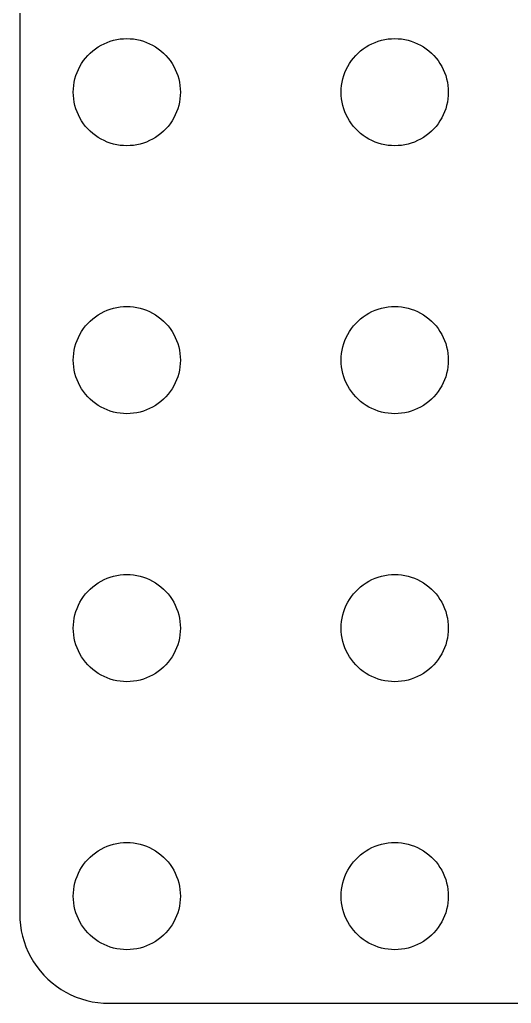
# Model space of a CAD drawing. Header units: metres. Extents: x -111 to 111, y -111 to 111.
# Drawn here: x -111 to -83.5, y -111 to -55.9 of the extents above; entities that cross this region are included whole.
import ezdxf

# ---------------------------------------------------------------- set-up
doc = ezdxf.new("R2010")
doc.units = ezdxf.units.M

msp = doc.modelspace()

# ---------------------------------------------------------------- linework, layer by layer
for p, q in [((-111, 106), (-111, -106)), ((-106.277, -57.2855), (-106.104, -57.2107)), ((-106.104, -57.2107), (-105.927, -57.1468)), ((-105.927, -57.1468), (-105.746, -57.0942)), ((-105.746, -57.0942), (-105.562, -57.0531)), ((-105.562, -57.0531), (-105.376, -57.0237)), ((-105.376, -57.0237), (-105.188, -57.0059)), ((-105.188, -57.0059), (-105, -57)), ((-105, -57), (-104.812, -57.0059)), ((-104.812, -57.0059), (-104.624, -57.0237)), ((-104.624, -57.0237), (-104.438, -57.0531)), ((-104.438, -57.0531), (-104.254, -57.0942)), ((-104.254, -57.0942), (-104.073, -57.1468)), ((-104.073, -57.1468), (-103.896, -57.2107)), ((-103.896, -57.2107), (-103.723, -57.2855)), ((-91.2773, -57.2855), (-91.1044, -57.2107)), ((-91.1044, -57.2107), (-90.927, -57.1468)), ((-90.927, -57.1468), (-90.7461, -57.0942)), ((-90.7461, -57.0942), (-90.5621, -57.0531)), ((-90.5621, -57.0531), (-90.376, -57.0237)), ((-90.376, -57.0237), (-90.1884, -57.0059)), ((-90.1884, -57.0059), (-90, -57)), ((-90, -57), (-89.8116, -57.0059)), ((-89.8116, -57.0059), (-89.624, -57.0237)), ((-89.624, -57.0237), (-89.4379, -57.0531)), ((-89.4379, -57.0531), (-89.2539, -57.0942)), ((-89.2539, -57.0942), (-89.073, -57.1468)), ((-89.073, -57.1468), (-88.8956, -57.2107)), ((-88.8956, -57.2107), (-88.7227, -57.2855)), ((-107.054, -57.8131), (-106.912, -57.6885)), ((-106.912, -57.6885), (-106.763, -57.5729)), ((-106.763, -57.5729), (-106.607, -57.467)), ((-106.607, -57.467), (-106.445, -57.3711)), ((-106.445, -57.3711), (-106.277, -57.2855)), ((-103.723, -57.2855), (-103.555, -57.3711)), ((-103.555, -57.3711), (-103.393, -57.467)), ((-103.393, -57.467), (-103.237, -57.5729)), ((-103.237, -57.5729), (-103.088, -57.6885)), ((-103.088, -57.6885), (-102.946, -57.8131)), ((-92.0536, -57.8131), (-91.9123, -57.6885)), ((-91.9123, -57.6885), (-91.7634, -57.5729)), ((-91.7634, -57.5729), (-91.6075, -57.467)), ((-91.6075, -57.467), (-91.4453, -57.3711)), ((-91.4453, -57.3711), (-91.2773, -57.2855)), ((-88.7227, -57.2855), (-88.5547, -57.3711)), ((-88.5547, -57.3711), (-88.3925, -57.467)), ((-88.3925, -57.467), (-88.2366, -57.5729)), ((-88.2366, -57.5729), (-88.0877, -57.6885)), ((-88.0877, -57.6885), (-87.9464, -57.8131)), ((-107.533, -58.3925), (-107.427, -58.2366)), ((-107.427, -58.2366), (-107.312, -58.0877)), ((-107.312, -58.0877), (-107.187, -57.9464)), ((-107.187, -57.9464), (-107.054, -57.8131)), ((-102.946, -57.8131), (-102.813, -57.9464)), ((-102.813, -57.9464), (-102.688, -58.0877)), ((-102.688, -58.0877), (-102.573, -58.2366)), ((-102.573, -58.2366), (-102.467, -58.3925)), ((-92.533, -58.3925), (-92.427, -58.2366)), ((-92.427, -58.2366), (-92.3115, -58.0877)), ((-92.3115, -58.0877), (-92.1869, -57.9464)), ((-92.1869, -57.9464), (-92.0536, -57.8131)), ((-87.9464, -57.8131), (-87.8131, -57.9464)), ((-87.8131, -57.9464), (-87.6885, -58.0877)), ((-87.6885, -58.0877), (-87.573, -58.2366)), ((-87.573, -58.2366), (-87.467, -58.3925)), ((-107.853, -59.0729), (-107.789, -58.8956)), ((-107.789, -58.8956), (-107.714, -58.7227)), ((-107.714, -58.7227), (-107.629, -58.5547)), ((-107.629, -58.5547), (-107.533, -58.3925)), ((-102.467, -58.3925), (-102.371, -58.5547)), ((-102.371, -58.5547), (-102.286, -58.7227)), ((-102.286, -58.7227), (-102.211, -58.8956)), ((-102.211, -58.8956), (-102.147, -59.0729)), ((-92.8532, -59.0729), (-92.7893, -58.8956)), ((-92.7893, -58.8956), (-92.7145, -58.7227)), ((-92.7145, -58.7227), (-92.6289, -58.5547)), ((-92.6289, -58.5547), (-92.533, -58.3925)), ((-87.467, -58.3925), (-87.3711, -58.5547)), ((-87.3711, -58.5547), (-87.2855, -58.7227)), ((-87.2855, -58.7227), (-87.2107, -58.8956)), ((-87.2107, -58.8956), (-87.1468, -59.0729)), ((-107.976, -59.624), (-107.947, -59.4379)), ((-107.947, -59.4379), (-107.906, -59.2539)), ((-107.906, -59.2539), (-107.853, -59.0729)), ((-102.147, -59.0729), (-102.094, -59.2539)), ((-102.094, -59.2539), (-102.053, -59.4379)), ((-102.053, -59.4379), (-102.024, -59.624)), ((-92.9763, -59.624), (-92.9469, -59.4379)), ((-92.9469, -59.4379), (-92.9057, -59.2539)), ((-92.9057, -59.2539), (-92.8532, -59.0729)), ((-87.1468, -59.0729), (-87.0943, -59.2539)), ((-87.0943, -59.2539), (-87.0531, -59.4379)), ((-87.0531, -59.4379), (-87.0237, -59.624)), ((-108, -60), (-107.994, -59.8116)), ((-107.994, -60.1884), (-108, -60)), ((-107.994, -59.8116), (-107.976, -59.624)), ((-102.024, -59.624), (-102.006, -59.8116)), ((-102.006, -59.8116), (-102, -60)), ((-102, -60), (-102.006, -60.1884)), ((-93, -60), (-92.9941, -59.8116)), ((-92.9941, -60.1884), (-93, -60)), ((-92.9941, -59.8116), (-92.9763, -59.624)), ((-87.0237, -59.624), (-87.0059, -59.8116)), ((-87.0059, -59.8116), (-87, -60)), ((-87, -60), (-87.0059, -60.1884)), ((-107.976, -60.376), (-107.994, -60.1884)), ((-107.947, -60.5621), (-107.976, -60.376)), ((-107.906, -60.7461), (-107.947, -60.5621)), ((-102.053, -60.5621), (-102.094, -60.7461)), ((-102.024, -60.376), (-102.053, -60.5621)), ((-102.006, -60.1884), (-102.024, -60.376)), ((-92.9763, -60.376), (-92.9941, -60.1884)), ((-92.9469, -60.5621), (-92.9763, -60.376)), ((-92.9057, -60.7461), (-92.9469, -60.5621)), ((-87.0531, -60.5621), (-87.0943, -60.7461)), ((-87.0237, -60.376), (-87.0531, -60.5621)), ((-87.0059, -60.1884), (-87.0237, -60.376)), ((-107.853, -60.927), (-107.906, -60.7461)), ((-107.789, -61.1044), (-107.853, -60.927)), ((-107.714, -61.2773), (-107.789, -61.1044)), ((-102.211, -61.1044), (-102.286, -61.2773)), ((-102.147, -60.927), (-102.211, -61.1044)), ((-102.094, -60.7461), (-102.147, -60.927)), ((-92.8532, -60.927), (-92.9057, -60.7461)), ((-92.7893, -61.1044), (-92.8532, -60.927)), ((-92.7145, -61.2773), (-92.7893, -61.1044)), ((-87.2107, -61.1044), (-87.2855, -61.2773)), ((-87.1468, -60.927), (-87.2107, -61.1044)), ((-87.0943, -60.7461), (-87.1468, -60.927)), ((-107.629, -61.4453), (-107.714, -61.2773)), ((-107.533, -61.6075), (-107.629, -61.4453)), ((-107.427, -61.7634), (-107.533, -61.6075)), ((-102.467, -61.6075), (-102.573, -61.7634)), ((-102.371, -61.4453), (-102.467, -61.6075)), ((-102.286, -61.2773), (-102.371, -61.4453)), ((-92.6289, -61.4453), (-92.7145, -61.2773)), ((-92.533, -61.6075), (-92.6289, -61.4453)), ((-92.427, -61.7634), (-92.533, -61.6075)), ((-87.467, -61.6075), (-87.573, -61.7634)), ((-87.3711, -61.4453), (-87.467, -61.6075)), ((-87.2855, -61.2773), (-87.3711, -61.4453)), ((-107.312, -61.9123), (-107.427, -61.7634)), ((-107.187, -62.0536), (-107.312, -61.9123)), ((-107.054, -62.1869), (-107.187, -62.0536)), ((-106.912, -62.3115), (-107.054, -62.1869)), ((-102.946, -62.1869), (-103.088, -62.3115)), ((-102.813, -62.0536), (-102.946, -62.1869)), ((-102.688, -61.9123), (-102.813, -62.0536)), ((-102.573, -61.7634), (-102.688, -61.9123)), ((-92.3115, -61.9123), (-92.427, -61.7634)), ((-92.1869, -62.0536), (-92.3115, -61.9123)), ((-92.0536, -62.1869), (-92.1869, -62.0536)), ((-91.9123, -62.3115), (-92.0536, -62.1869)), ((-87.9464, -62.1869), (-88.0877, -62.3115)), ((-87.8131, -62.0536), (-87.9464, -62.1869)), ((-87.6885, -61.9123), (-87.8131, -62.0536)), ((-87.573, -61.7634), (-87.6885, -61.9123)), ((-106.763, -62.427), (-106.912, -62.3115)), ((-106.607, -62.533), (-106.763, -62.427)), ((-106.445, -62.6289), (-106.607, -62.533)), ((-106.277, -62.7145), (-106.445, -62.6289)), ((-106.104, -62.7893), (-106.277, -62.7145)), ((-103.723, -62.7145), (-103.896, -62.7893)), ((-103.555, -62.6289), (-103.723, -62.7145)), ((-103.393, -62.533), (-103.555, -62.6289)), ((-103.237, -62.427), (-103.393, -62.533)), ((-103.088, -62.3115), (-103.237, -62.427)), ((-91.7634, -62.427), (-91.9123, -62.3115)), ((-91.6075, -62.533), (-91.7634, -62.427)), ((-91.4453, -62.6289), (-91.6075, -62.533)), ((-91.2773, -62.7145), (-91.4453, -62.6289)), ((-91.1044, -62.7893), (-91.2773, -62.7145)), ((-88.7227, -62.7145), (-88.8956, -62.7893)), ((-88.5547, -62.6289), (-88.7227, -62.7145)), ((-88.3925, -62.533), (-88.5547, -62.6289)), ((-88.2366, -62.427), (-88.3925, -62.533)), ((-88.0877, -62.3115), (-88.2366, -62.427)), ((-105.927, -62.8532), (-106.104, -62.7893)), ((-105.746, -62.9057), (-105.927, -62.8532)), ((-105.562, -62.9469), (-105.746, -62.9057)), ((-105.376, -62.9763), (-105.562, -62.9469)), ((-105.188, -62.9941), (-105.376, -62.9763)), ((-105, -63), (-105.188, -62.9941)), ((-104.812, -62.9941), (-105, -63)), ((-104.624, -62.9763), (-104.812, -62.9941)), ((-104.438, -62.9469), (-104.624, -62.9763)), ((-104.254, -62.9057), (-104.438, -62.9469)), ((-104.073, -62.8532), (-104.254, -62.9057)), ((-103.896, -62.7893), (-104.073, -62.8532)), ((-90.927, -62.8532), (-91.1044, -62.7893)), ((-90.7461, -62.9057), (-90.927, -62.8532)), ((-90.5621, -62.9469), (-90.7461, -62.9057)), ((-90.376, -62.9763), (-90.5621, -62.9469)), ((-90.1884, -62.9941), (-90.376, -62.9763)), ((-90, -63), (-90.1884, -62.9941)), ((-89.8116, -62.9941), (-90, -63)), ((-89.624, -62.9763), (-89.8116, -62.9941)), ((-89.4379, -62.9469), (-89.624, -62.9763)), ((-89.2539, -62.9057), (-89.4379, -62.9469)), ((-89.073, -62.8532), (-89.2539, -62.9057)), ((-88.8956, -62.7893), (-89.073, -62.8532)), ((-105.927, -72.1468), (-105.746, -72.0943)), ((-105.746, -72.0943), (-105.562, -72.0531)), ((-105.562, -72.0531), (-105.376, -72.0237)), ((-105.376, -72.0237), (-105.188, -72.0059)), ((-105.188, -72.0059), (-105, -72)), ((-105, -72), (-104.812, -72.0059)), ((-104.812, -72.0059), (-104.624, -72.0237)), ((-104.624, -72.0237), (-104.438, -72.0531)), ((-104.438, -72.0531), (-104.254, -72.0943)), ((-104.254, -72.0943), (-104.073, -72.1468)), ((-90.927, -72.1468), (-90.7461, -72.0943)), ((-90.7461, -72.0943), (-90.5621, -72.0531)), ((-90.5621, -72.0531), (-90.376, -72.0237)), ((-90.376, -72.0237), (-90.1884, -72.0059)), ((-90.1884, -72.0059), (-90, -72)), ((-90, -72), (-89.8116, -72.0059)), ((-89.8116, -72.0059), (-89.624, -72.0237)), ((-89.624, -72.0237), (-89.4379, -72.0531)), ((-89.4379, -72.0531), (-89.2539, -72.0943)), ((-89.2539, -72.0943), (-89.073, -72.1468)), ((-106.912, -72.6885), (-106.763, -72.573)), ((-106.763, -72.573), (-106.607, -72.467)), ((-106.607, -72.467), (-106.445, -72.3711)), ((-106.445, -72.3711), (-106.277, -72.2855)), ((-106.277, -72.2855), (-106.104, -72.2107)), ((-106.104, -72.2107), (-105.927, -72.1468)), ((-104.073, -72.1468), (-103.896, -72.2107)), ((-103.896, -72.2107), (-103.723, -72.2855)), ((-103.723, -72.2855), (-103.555, -72.3711)), ((-103.555, -72.3711), (-103.393, -72.467)), ((-103.393, -72.467), (-103.237, -72.573)), ((-103.237, -72.573), (-103.088, -72.6885)), ((-91.9123, -72.6885), (-91.7634, -72.573)), ((-91.7634, -72.573), (-91.6075, -72.467)), ((-91.6075, -72.467), (-91.4453, -72.3711)), ((-91.4453, -72.3711), (-91.2773, -72.2855)), ((-91.2773, -72.2855), (-91.1044, -72.2107)), ((-91.1044, -72.2107), (-90.927, -72.1468)), ((-89.073, -72.1468), (-88.8956, -72.2107)), ((-88.8956, -72.2107), (-88.7227, -72.2855)), ((-88.7227, -72.2855), (-88.5547, -72.3711)), ((-88.5547, -72.3711), (-88.3925, -72.467)), ((-88.3925, -72.467), (-88.2366, -72.573)), ((-88.2366, -72.573), (-88.0877, -72.6885)), ((-107.427, -73.2366), (-107.312, -73.0877)), ((-107.312, -73.0877), (-107.187, -72.9464)), ((-107.187, -72.9464), (-107.054, -72.8131)), ((-107.054, -72.8131), (-106.912, -72.6885)), ((-103.088, -72.6885), (-102.946, -72.8131)), ((-102.946, -72.8131), (-102.813, -72.9464)), ((-102.813, -72.9464), (-102.688, -73.0877)), ((-102.688, -73.0877), (-102.573, -73.2366)), ((-92.427, -73.2366), (-92.3115, -73.0877)), ((-92.3115, -73.0877), (-92.1869, -72.9464)), ((-92.1869, -72.9464), (-92.0536, -72.8131)), ((-92.0536, -72.8131), (-91.9123, -72.6885)), ((-88.0877, -72.6885), (-87.9464, -72.8131)), ((-87.9464, -72.8131), (-87.8131, -72.9464)), ((-87.8131, -72.9464), (-87.6885, -73.0877)), ((-87.6885, -73.0877), (-87.573, -73.2366)), ((-107.789, -73.8956), (-107.714, -73.7227)), ((-107.714, -73.7227), (-107.629, -73.5547)), ((-107.629, -73.5547), (-107.533, -73.3925)), ((-107.533, -73.3925), (-107.427, -73.2366)), ((-102.573, -73.2366), (-102.467, -73.3925)), ((-102.467, -73.3925), (-102.371, -73.5547)), ((-102.371, -73.5547), (-102.286, -73.7227)), ((-102.286, -73.7227), (-102.211, -73.8956)), ((-92.7893, -73.8956), (-92.7145, -73.7227)), ((-92.7145, -73.7227), (-92.6289, -73.5547)), ((-92.6289, -73.5547), (-92.533, -73.3925)), ((-92.533, -73.3925), (-92.427, -73.2366)), ((-87.573, -73.2366), (-87.467, -73.3925)), ((-87.467, -73.3925), (-87.3711, -73.5547)), ((-87.3711, -73.5547), (-87.2855, -73.7227)), ((-87.2855, -73.7227), (-87.2107, -73.8956)), ((-107.947, -74.4379), (-107.906, -74.2539)), ((-107.906, -74.2539), (-107.853, -74.073)), ((-107.853, -74.073), (-107.789, -73.8956)), ((-102.211, -73.8956), (-102.147, -74.073)), ((-102.147, -74.073), (-102.094, -74.2539)), ((-102.094, -74.2539), (-102.053, -74.4379)), ((-92.9469, -74.4379), (-92.9057, -74.2539)), ((-92.9057, -74.2539), (-92.8532, -74.073)), ((-92.8532, -74.073), (-92.7893, -73.8956)), ((-87.2107, -73.8956), (-87.1468, -74.073)), ((-87.1468, -74.073), (-87.0943, -74.2539)), ((-87.0943, -74.2539), (-87.0531, -74.4379)), ((-108, -75), (-107.994, -74.8116)), ((-107.994, -74.8116), (-107.976, -74.624)), ((-107.976, -74.624), (-107.947, -74.4379)), ((-102.053, -74.4379), (-102.024, -74.624)), ((-102.024, -74.624), (-102.006, -74.8116)), ((-102.006, -74.8116), (-102, -75)), ((-93, -75), (-92.9941, -74.8116)), ((-92.9941, -74.8116), (-92.9763, -74.624)), ((-92.9763, -74.624), (-92.9469, -74.4379)), ((-87.0531, -74.4379), (-87.0237, -74.624)), ((-87.0237, -74.624), (-87.0059, -74.8116)), ((-87.0059, -74.8116), (-87, -75)), ((-107.994, -75.1884), (-108, -75)), ((-107.976, -75.376), (-107.994, -75.1884)), ((-107.947, -75.5621), (-107.976, -75.376)), ((-102.024, -75.376), (-102.053, -75.5621)), ((-102.006, -75.1884), (-102.024, -75.376)), ((-102, -75), (-102.006, -75.1884)), ((-92.9941, -75.1884), (-93, -75)), ((-92.9763, -75.376), (-92.9941, -75.1884)), ((-92.9469, -75.5621), (-92.9763, -75.376)), ((-87.0237, -75.376), (-87.0531, -75.5621)), ((-87.0059, -75.1884), (-87.0237, -75.376)), ((-87, -75), (-87.0059, -75.1884)), ((-107.906, -75.7461), (-107.947, -75.5621)), ((-107.853, -75.927), (-107.906, -75.7461)), ((-107.789, -76.1044), (-107.853, -75.927)), ((-102.147, -75.927), (-102.211, -76.1044)), ((-102.094, -75.7461), (-102.147, -75.927)), ((-102.053, -75.5621), (-102.094, -75.7461)), ((-92.9057, -75.7461), (-92.9469, -75.5621)), ((-92.8532, -75.927), (-92.9057, -75.7461)), ((-92.7893, -76.1044), (-92.8532, -75.927)), ((-87.1468, -75.927), (-87.2107, -76.1044)), ((-87.0943, -75.7461), (-87.1468, -75.927)), ((-87.0531, -75.5621), (-87.0943, -75.7461)), ((-107.714, -76.2773), (-107.789, -76.1044)), ((-107.629, -76.4453), (-107.714, -76.2773)), ((-107.533, -76.6075), (-107.629, -76.4453)), ((-102.371, -76.4453), (-102.467, -76.6075)), ((-102.286, -76.2773), (-102.371, -76.4453)), ((-102.211, -76.1044), (-102.286, -76.2773)), ((-92.7145, -76.2773), (-92.7893, -76.1044)), ((-92.6289, -76.4453), (-92.7145, -76.2773)), ((-92.533, -76.6075), (-92.6289, -76.4453)), ((-87.3711, -76.4453), (-87.467, -76.6075)), ((-87.2855, -76.2773), (-87.3711, -76.4453)), ((-87.2107, -76.1044), (-87.2855, -76.2773)), ((-107.427, -76.7634), (-107.533, -76.6075)), ((-107.312, -76.9123), (-107.427, -76.7634)), ((-107.187, -77.0536), (-107.312, -76.9123)), ((-107.054, -77.1869), (-107.187, -77.0536)), ((-102.813, -77.0536), (-102.946, -77.1869)), ((-102.688, -76.9123), (-102.813, -77.0536)), ((-102.573, -76.7634), (-102.688, -76.9123)), ((-102.467, -76.6075), (-102.573, -76.7634)), ((-92.427, -76.7634), (-92.533, -76.6075)), ((-92.3115, -76.9123), (-92.427, -76.7634)), ((-92.1869, -77.0536), (-92.3115, -76.9123)), ((-92.0536, -77.1869), (-92.1869, -77.0536)), ((-87.8131, -77.0536), (-87.9464, -77.1869)), ((-87.6885, -76.9123), (-87.8131, -77.0536)), ((-87.573, -76.7634), (-87.6885, -76.9123)), ((-87.467, -76.6075), (-87.573, -76.7634)), ((-106.912, -77.3115), (-107.054, -77.1869)), ((-106.763, -77.427), (-106.912, -77.3115)), ((-106.607, -77.533), (-106.763, -77.427)), ((-106.445, -77.6289), (-106.607, -77.533)), ((-106.277, -77.7145), (-106.445, -77.6289)), ((-103.555, -77.6289), (-103.723, -77.7145)), ((-103.393, -77.533), (-103.555, -77.6289)), ((-103.237, -77.427), (-103.393, -77.533)), ((-103.088, -77.3115), (-103.237, -77.427)), ((-102.946, -77.1869), (-103.088, -77.3115)), ((-91.9123, -77.3115), (-92.0536, -77.1869)), ((-91.7634, -77.427), (-91.9123, -77.3115)), ((-91.6075, -77.533), (-91.7634, -77.427)), ((-91.4453, -77.6289), (-91.6075, -77.533)), ((-91.2773, -77.7145), (-91.4453, -77.6289)), ((-88.5547, -77.6289), (-88.7227, -77.7145)), ((-88.3925, -77.533), (-88.5547, -77.6289)), ((-88.2366, -77.427), (-88.3925, -77.533)), ((-88.0877, -77.3115), (-88.2366, -77.427)), ((-87.9464, -77.1869), (-88.0877, -77.3115)), ((-106.104, -77.7893), (-106.277, -77.7145)), ((-105.927, -77.8532), (-106.104, -77.7893)), ((-105.746, -77.9057), (-105.927, -77.8532)), ((-105.562, -77.9469), (-105.746, -77.9057)), ((-105.376, -77.9763), (-105.562, -77.9469)), ((-105.188, -77.9941), (-105.376, -77.9763)), ((-105, -78), (-105.188, -77.9941)), ((-104.812, -77.9941), (-105, -78)), ((-104.624, -77.9763), (-104.812, -77.9941)), ((-104.438, -77.9469), (-104.624, -77.9763)), ((-104.254, -77.9057), (-104.438, -77.9469)), ((-104.073, -77.8532), (-104.254, -77.9057)), ((-103.896, -77.7893), (-104.073, -77.8532)), ((-103.723, -77.7145), (-103.896, -77.7893)), ((-91.1044, -77.7893), (-91.2773, -77.7145)), ((-90.927, -77.8532), (-91.1044, -77.7893)), ((-90.7461, -77.9057), (-90.927, -77.8532)), ((-90.5621, -77.9469), (-90.7461, -77.9057)), ((-90.376, -77.9763), (-90.5621, -77.9469)), ((-90.1884, -77.9941), (-90.376, -77.9763)), ((-90, -78), (-90.1884, -77.9941)), ((-89.8116, -77.9941), (-90, -78)), ((-89.624, -77.9763), (-89.8116, -77.9941)), ((-89.4379, -77.9469), (-89.624, -77.9763)), ((-89.2539, -77.9057), (-89.4379, -77.9469)), ((-89.073, -77.8532), (-89.2539, -77.9057)), ((-88.8956, -77.7893), (-89.073, -77.8532)), ((-88.7227, -77.7145), (-88.8956, -77.7893)), ((-106.763, -87.573), (-106.607, -87.467)), ((-106.607, -87.467), (-106.445, -87.3711)), ((-106.445, -87.3711), (-106.277, -87.2855)), ((-106.277, -87.2855), (-106.104, -87.2107)), ((-106.104, -87.2107), (-105.927, -87.1468)), ((-105.927, -87.1468), (-105.746, -87.0943)), ((-105.746, -87.0943), (-105.562, -87.0531)), ((-105.562, -87.0531), (-105.376, -87.0237)), ((-105.376, -87.0237), (-105.188, -87.0059)), ((-105.188, -87.0059), (-105, -87)), ((-105, -87), (-104.812, -87.0059)), ((-104.812, -87.0059), (-104.624, -87.0237)), ((-104.624, -87.0237), (-104.438, -87.0531)), ((-104.438, -87.0531), (-104.254, -87.0943)), ((-104.254, -87.0943), (-104.073, -87.1468)), ((-104.073, -87.1468), (-103.896, -87.2107)), ((-103.896, -87.2107), (-103.723, -87.2855)), ((-103.723, -87.2855), (-103.555, -87.3711)), ((-103.555, -87.3711), (-103.393, -87.467)), ((-103.393, -87.467), (-103.237, -87.573)), ((-91.7634, -87.573), (-91.6075, -87.467)), ((-91.6075, -87.467), (-91.4453, -87.3711)), ((-91.4453, -87.3711), (-91.2773, -87.2855)), ((-91.2773, -87.2855), (-91.1044, -87.2107)), ((-91.1044, -87.2107), (-90.927, -87.1468)), ((-90.927, -87.1468), (-90.7461, -87.0943)), ((-90.7461, -87.0943), (-90.5621, -87.0531)), ((-90.5621, -87.0531), (-90.376, -87.0237)), ((-90.376, -87.0237), (-90.1884, -87.0059)), ((-90.1884, -87.0059), (-90, -87)), ((-90, -87), (-89.8116, -87.0059)), ((-89.8116, -87.0059), (-89.624, -87.0237)), ((-89.624, -87.0237), (-89.4379, -87.0531)), ((-89.4379, -87.0531), (-89.2539, -87.0943)), ((-89.2539, -87.0943), (-89.073, -87.1468)), ((-89.073, -87.1468), (-88.8956, -87.2107)), ((-88.8956, -87.2107), (-88.7227, -87.2855)), ((-88.7227, -87.2855), (-88.5547, -87.3711)), ((-88.5547, -87.3711), (-88.3925, -87.467)), ((-88.3925, -87.467), (-88.2366, -87.573)), ((-107.427, -88.2366), (-107.312, -88.0877)), ((-107.312, -88.0877), (-107.187, -87.9464)), ((-107.187, -87.9464), (-107.054, -87.8131)), ((-107.054, -87.8131), (-106.912, -87.6885)), ((-106.912, -87.6885), (-106.763, -87.573)), ((-103.237, -87.573), (-103.088, -87.6885)), ((-103.088, -87.6885), (-102.946, -87.8131)), ((-102.946, -87.8131), (-102.813, -87.9464)), ((-102.813, -87.9464), (-102.688, -88.0877)), ((-102.688, -88.0877), (-102.573, -88.2366)), ((-92.427, -88.2366), (-92.3115, -88.0877)), ((-92.3115, -88.0877), (-92.1869, -87.9464)), ((-92.1869, -87.9464), (-92.0536, -87.8131)), ((-92.0536, -87.8131), (-91.9123, -87.6885)), ((-91.9123, -87.6885), (-91.7634, -87.573)), ((-88.2366, -87.573), (-88.0877, -87.6885)), ((-88.0877, -87.6885), (-87.9464, -87.8131)), ((-87.9464, -87.8131), (-87.8131, -87.9464)), ((-87.8131, -87.9464), (-87.6885, -88.0877)), ((-87.6885, -88.0877), (-87.573, -88.2366)), ((-107.714, -88.7227), (-107.629, -88.5547)), ((-107.629, -88.5547), (-107.533, -88.3925)), ((-107.533, -88.3925), (-107.427, -88.2366)), ((-102.573, -88.2366), (-102.467, -88.3925)), ((-102.467, -88.3925), (-102.371, -88.5547)), ((-102.371, -88.5547), (-102.286, -88.7227)), ((-92.7145, -88.7227), (-92.6289, -88.5547)), ((-92.6289, -88.5547), (-92.533, -88.3925)), ((-92.533, -88.3925), (-92.427, -88.2366)), ((-87.573, -88.2366), (-87.467, -88.3925)), ((-87.467, -88.3925), (-87.3711, -88.5547)), ((-87.3711, -88.5547), (-87.2855, -88.7227)), ((-107.906, -89.2539), (-107.853, -89.073)), ((-107.853, -89.073), (-107.789, -88.8956)), ((-107.789, -88.8956), (-107.714, -88.7227)), ((-102.286, -88.7227), (-102.211, -88.8956)), ((-102.211, -88.8956), (-102.147, -89.073)), ((-102.147, -89.073), (-102.094, -89.2539)), ((-92.9057, -89.2539), (-92.8532, -89.073)), ((-92.8532, -89.073), (-92.7893, -88.8956)), ((-92.7893, -88.8956), (-92.7145, -88.7227)), ((-87.2855, -88.7227), (-87.2107, -88.8956)), ((-87.2107, -88.8956), (-87.1468, -89.073)), ((-87.1468, -89.073), (-87.0943, -89.2539)), ((-107.994, -89.8116), (-107.976, -89.624)), ((-107.976, -89.624), (-107.947, -89.4379)), ((-107.947, -89.4379), (-107.906, -89.2539)), ((-102.094, -89.2539), (-102.053, -89.4379)), ((-102.053, -89.4379), (-102.024, -89.624)), ((-102.024, -89.624), (-102.006, -89.8116)), ((-92.9941, -89.8116), (-92.9763, -89.624)), ((-92.9763, -89.624), (-92.9469, -89.4379)), ((-92.9469, -89.4379), (-92.9057, -89.2539)), ((-87.0943, -89.2539), (-87.0531, -89.4379)), ((-87.0531, -89.4379), (-87.0237, -89.624)), ((-87.0237, -89.624), (-87.0059, -89.8116)), ((-108, -90), (-107.994, -89.8116)), ((-107.994, -90.1884), (-108, -90)), ((-107.976, -90.376), (-107.994, -90.1884)), ((-102.006, -90.1884), (-102.024, -90.376)), ((-102.006, -89.8116), (-102, -90)), ((-102, -90), (-102.006, -90.1884)), ((-93, -90), (-92.9941, -89.8116)), ((-92.9941, -90.1884), (-93, -90)), ((-92.9763, -90.376), (-92.9941, -90.1884)), ((-87.0059, -90.1884), (-87.0237, -90.376)), ((-87.0059, -89.8116), (-87, -90)), ((-87, -90), (-87.0059, -90.1884)), ((-107.947, -90.5621), (-107.976, -90.376)), ((-107.906, -90.7461), (-107.947, -90.5621)), ((-107.853, -90.927), (-107.906, -90.7461)), ((-102.094, -90.7461), (-102.147, -90.927)), ((-102.053, -90.5621), (-102.094, -90.7461)), ((-102.024, -90.376), (-102.053, -90.5621)), ((-92.9469, -90.5621), (-92.9763, -90.376)), ((-92.9057, -90.7461), (-92.9469, -90.5621)), ((-92.8532, -90.927), (-92.9057, -90.7461)), ((-87.0943, -90.7461), (-87.1468, -90.927)), ((-87.0531, -90.5621), (-87.0943, -90.7461)), ((-87.0237, -90.376), (-87.0531, -90.5621)), ((-107.789, -91.1044), (-107.853, -90.927)), ((-107.714, -91.2773), (-107.789, -91.1044)), ((-107.629, -91.4453), (-107.714, -91.2773)), ((-102.286, -91.2773), (-102.371, -91.4453)), ((-102.211, -91.1044), (-102.286, -91.2773)), ((-102.147, -90.927), (-102.211, -91.1044)), ((-92.7893, -91.1044), (-92.8532, -90.927)), ((-92.7145, -91.2773), (-92.7893, -91.1044)), ((-92.6289, -91.4453), (-92.7145, -91.2773)), ((-87.2855, -91.2773), (-87.3711, -91.4453)), ((-87.2107, -91.1044), (-87.2855, -91.2773)), ((-87.1468, -90.927), (-87.2107, -91.1044)), ((-107.533, -91.6075), (-107.629, -91.4453)), ((-107.427, -91.7634), (-107.533, -91.6075)), ((-107.312, -91.9123), (-107.427, -91.7634)), ((-107.187, -92.0536), (-107.312, -91.9123)), ((-102.688, -91.9123), (-102.813, -92.0536)), ((-102.573, -91.7634), (-102.688, -91.9123)), ((-102.467, -91.6075), (-102.573, -91.7634)), ((-102.371, -91.4453), (-102.467, -91.6075)), ((-92.533, -91.6075), (-92.6289, -91.4453)), ((-92.427, -91.7634), (-92.533, -91.6075)), ((-92.3115, -91.9123), (-92.427, -91.7634)), ((-92.1869, -92.0536), (-92.3115, -91.9123)), ((-87.6885, -91.9123), (-87.8131, -92.0536)), ((-87.573, -91.7634), (-87.6885, -91.9123)), ((-87.467, -91.6075), (-87.573, -91.7634)), ((-87.3711, -91.4453), (-87.467, -91.6075)), ((-107.054, -92.1869), (-107.187, -92.0536)), ((-106.912, -92.3115), (-107.054, -92.1869)), ((-106.763, -92.427), (-106.912, -92.3115)), ((-106.607, -92.533), (-106.763, -92.427)), ((-103.237, -92.427), (-103.393, -92.533)), ((-103.088, -92.3115), (-103.237, -92.427)), ((-102.946, -92.1869), (-103.088, -92.3115)), ((-102.813, -92.0536), (-102.946, -92.1869)), ((-92.0536, -92.1869), (-92.1869, -92.0536)), ((-91.9123, -92.3115), (-92.0536, -92.1869)), ((-91.7634, -92.427), (-91.9123, -92.3115)), ((-91.6075, -92.533), (-91.7634, -92.427)), ((-88.2366, -92.427), (-88.3925, -92.533)), ((-88.0877, -92.3115), (-88.2366, -92.427)), ((-87.9464, -92.1869), (-88.0877, -92.3115)), ((-87.8131, -92.0536), (-87.9464, -92.1869)), ((-106.445, -92.6289), (-106.607, -92.533)), ((-106.277, -92.7145), (-106.445, -92.6289)), ((-106.104, -92.7893), (-106.277, -92.7145)), ((-105.927, -92.8532), (-106.104, -92.7893)), ((-105.746, -92.9057), (-105.927, -92.8532)), ((-105.562, -92.9469), (-105.746, -92.9057)), ((-105.376, -92.9763), (-105.562, -92.9469)), ((-105.188, -92.9941), (-105.376, -92.9763)), ((-105, -93), (-105.188, -92.9941)), ((-104.812, -92.9941), (-105, -93)), ((-104.624, -92.9763), (-104.812, -92.9941)), ((-104.438, -92.9469), (-104.624, -92.9763)), ((-104.254, -92.9057), (-104.438, -92.9469)), ((-104.073, -92.8532), (-104.254, -92.9057)), ((-103.896, -92.7893), (-104.073, -92.8532)), ((-103.723, -92.7145), (-103.896, -92.7893)), ((-103.555, -92.6289), (-103.723, -92.7145)), ((-103.393, -92.533), (-103.555, -92.6289)), ((-91.4453, -92.6289), (-91.6075, -92.533)), ((-91.2773, -92.7145), (-91.4453, -92.6289)), ((-91.1044, -92.7893), (-91.2773, -92.7145)), ((-90.927, -92.8532), (-91.1044, -92.7893)), ((-90.7461, -92.9057), (-90.927, -92.8532)), ((-90.5621, -92.9469), (-90.7461, -92.9057)), ((-90.376, -92.9763), (-90.5621, -92.9469)), ((-90.1884, -92.9941), (-90.376, -92.9763)), ((-90, -93), (-90.1884, -92.9941)), ((-89.8116, -92.9941), (-90, -93)), ((-89.624, -92.9763), (-89.8116, -92.9941)), ((-89.4379, -92.9469), (-89.624, -92.9763)), ((-89.2539, -92.9057), (-89.4379, -92.9469)), ((-89.073, -92.8532), (-89.2539, -92.9057)), ((-88.8956, -92.7893), (-89.073, -92.8532)), ((-88.7227, -92.7145), (-88.8956, -92.7893)), ((-88.5547, -92.6289), (-88.7227, -92.7145)), ((-88.3925, -92.533), (-88.5547, -92.6289)), ((-106.607, -102.467), (-106.445, -102.371)), ((-106.445, -102.371), (-106.277, -102.286)), ((-106.277, -102.286), (-106.104, -102.211)), ((-106.104, -102.211), (-105.927, -102.147)), ((-105.927, -102.147), (-105.746, -102.094)), ((-105.746, -102.094), (-105.562, -102.053)), ((-105.562, -102.053), (-105.376, -102.024)), ((-105.376, -102.024), (-105.188, -102.006)), ((-105.188, -102.006), (-105, -102)), ((-105, -102), (-104.812, -102.006)), ((-104.812, -102.006), (-104.624, -102.024)), ((-104.624, -102.024), (-104.438, -102.053)), ((-104.438, -102.053), (-104.254, -102.094)), ((-104.254, -102.094), (-104.073, -102.147)), ((-104.073, -102.147), (-103.896, -102.211)), ((-103.896, -102.211), (-103.723, -102.286)), ((-103.723, -102.286), (-103.555, -102.371)), ((-103.555, -102.371), (-103.393, -102.467)), ((-91.6075, -102.467), (-91.4453, -102.371)), ((-91.4453, -102.371), (-91.2773, -102.286)), ((-91.2773, -102.286), (-91.1044, -102.211)), ((-91.1044, -102.211), (-90.927, -102.147)), ((-90.927, -102.147), (-90.7461, -102.094)), ((-90.7461, -102.094), (-90.5621, -102.053)), ((-90.5621, -102.053), (-90.376, -102.024)), ((-90.376, -102.024), (-90.1884, -102.006)), ((-90.1884, -102.006), (-90, -102)), ((-90, -102), (-89.8116, -102.006)), ((-89.8116, -102.006), (-89.624, -102.024)), ((-89.624, -102.024), (-89.4379, -102.053)), ((-89.4379, -102.053), (-89.2539, -102.094)), ((-89.2539, -102.094), (-89.073, -102.147)), ((-89.073, -102.147), (-88.8956, -102.211)), ((-88.8956, -102.211), (-88.7227, -102.286)), ((-88.7227, -102.286), (-88.5547, -102.371)), ((-88.5547, -102.371), (-88.3925, -102.467)), ((-107.312, -103.088), (-107.187, -102.946)), ((-107.187, -102.946), (-107.054, -102.813)), ((-107.054, -102.813), (-106.912, -102.688)), ((-106.912, -102.688), (-106.763, -102.573)), ((-106.763, -102.573), (-106.607, -102.467)), ((-103.393, -102.467), (-103.237, -102.573)), ((-103.237, -102.573), (-103.088, -102.688)), ((-103.088, -102.688), (-102.946, -102.813)), ((-102.946, -102.813), (-102.813, -102.946)), ((-102.813, -102.946), (-102.688, -103.088)), ((-92.3115, -103.088), (-92.1869, -102.946)), ((-92.1869, -102.946), (-92.0536, -102.813)), ((-92.0536, -102.813), (-91.9123, -102.688)), ((-91.9123, -102.688), (-91.7634, -102.573)), ((-91.7634, -102.573), (-91.6075, -102.467)), ((-88.3925, -102.467), (-88.2366, -102.573)), ((-88.2366, -102.573), (-88.0877, -102.688)), ((-88.0877, -102.688), (-87.9464, -102.813)), ((-87.9464, -102.813), (-87.8131, -102.946)), ((-87.8131, -102.946), (-87.6885, -103.088)), ((-107.629, -103.555), (-107.533, -103.393)), ((-107.533, -103.393), (-107.427, -103.237)), ((-107.427, -103.237), (-107.312, -103.088)), ((-102.688, -103.088), (-102.573, -103.237)), ((-102.573, -103.237), (-102.467, -103.393)), ((-102.467, -103.393), (-102.371, -103.555)), ((-92.6289, -103.555), (-92.533, -103.393)), ((-92.533, -103.393), (-92.427, -103.237)), ((-92.427, -103.237), (-92.3115, -103.088)), ((-87.6885, -103.088), (-87.573, -103.237)), ((-87.573, -103.237), (-87.467, -103.393)), ((-87.467, -103.393), (-87.3711, -103.555)), ((-107.853, -104.073), (-107.789, -103.896)), ((-107.789, -103.896), (-107.714, -103.723)), ((-107.714, -103.723), (-107.629, -103.555)), ((-102.371, -103.555), (-102.286, -103.723)), ((-102.286, -103.723), (-102.211, -103.896)), ((-102.211, -103.896), (-102.147, -104.073)), ((-92.8532, -104.073), (-92.7893, -103.896)), ((-92.7893, -103.896), (-92.7145, -103.723)), ((-92.7145, -103.723), (-92.6289, -103.555)), ((-87.3711, -103.555), (-87.2855, -103.723)), ((-87.2855, -103.723), (-87.2107, -103.896)), ((-87.2107, -103.896), (-87.1468, -104.073)), ((-107.976, -104.624), (-107.947, -104.438)), ((-107.947, -104.438), (-107.906, -104.254)), ((-107.906, -104.254), (-107.853, -104.073)), ((-102.147, -104.073), (-102.094, -104.254)), ((-102.094, -104.254), (-102.053, -104.438)), ((-102.053, -104.438), (-102.024, -104.624)), ((-92.9763, -104.624), (-92.9469, -104.438)), ((-92.9469, -104.438), (-92.9057, -104.254)), ((-92.9057, -104.254), (-92.8532, -104.073)), ((-87.1468, -104.073), (-87.0943, -104.254)), ((-87.0943, -104.254), (-87.0531, -104.438)), ((-87.0531, -104.438), (-87.0237, -104.624)), ((-108, -105), (-107.994, -104.812)), ((-107.994, -105.188), (-108, -105)), ((-107.994, -104.812), (-107.976, -104.624)), ((-102.024, -104.624), (-102.006, -104.812)), ((-102.006, -104.812), (-102, -105)), ((-102, -105), (-102.006, -105.188)), ((-93, -105), (-92.9941, -104.812)), ((-92.9941, -105.188), (-93, -105)), ((-92.9941, -104.812), (-92.9763, -104.624)), ((-87.0237, -104.624), (-87.0059, -104.812)), ((-87.0059, -104.812), (-87, -105)), ((-87, -105), (-87.0059, -105.188)), ((-107.976, -105.376), (-107.994, -105.188)), ((-107.947, -105.562), (-107.976, -105.376)), ((-107.906, -105.746), (-107.947, -105.562)), ((-102.053, -105.562), (-102.094, -105.746)), ((-102.024, -105.376), (-102.053, -105.562)), ((-102.006, -105.188), (-102.024, -105.376)), ((-92.9763, -105.376), (-92.9941, -105.188)), ((-92.9469, -105.562), (-92.9763, -105.376)), ((-92.9057, -105.746), (-92.9469, -105.562)), ((-87.0531, -105.562), (-87.0943, -105.746)), ((-87.0237, -105.376), (-87.0531, -105.562)), ((-87.0059, -105.188), (-87.0237, -105.376)), ((-111, -106), (-110.99, -106.314)), ((-107.853, -105.927), (-107.906, -105.746)), ((-107.789, -106.104), (-107.853, -105.927)), ((-107.714, -106.277), (-107.789, -106.104)), ((-102.211, -106.104), (-102.286, -106.277)), ((-102.147, -105.927), (-102.211, -106.104)), ((-102.094, -105.746), (-102.147, -105.927)), ((-92.8532, -105.927), (-92.9057, -105.746)), ((-92.7893, -106.104), (-92.8532, -105.927)), ((-92.7145, -106.277), (-92.7893, -106.104)), ((-87.2107, -106.104), (-87.2855, -106.277)), ((-87.1468, -105.927), (-87.2107, -106.104)), ((-87.0943, -105.746), (-87.1468, -105.927)), ((-110.99, -106.314), (-110.961, -106.627)), ((-110.961, -106.627), (-110.911, -106.937)), ((-107.629, -106.445), (-107.714, -106.277)), ((-107.533, -106.607), (-107.629, -106.445)), ((-107.427, -106.763), (-107.533, -106.607)), ((-107.312, -106.912), (-107.427, -106.763)), ((-102.573, -106.763), (-102.688, -106.912)), ((-102.467, -106.607), (-102.573, -106.763)), ((-102.371, -106.445), (-102.467, -106.607)), ((-102.286, -106.277), (-102.371, -106.445)), ((-92.6289, -106.445), (-92.7145, -106.277)), ((-92.533, -106.607), (-92.6289, -106.445)), ((-92.427, -106.763), (-92.533, -106.607)), ((-92.3115, -106.912), (-92.427, -106.763)), ((-87.573, -106.763), (-87.6885, -106.912)), ((-87.467, -106.607), (-87.573, -106.763)), ((-87.3711, -106.445), (-87.467, -106.607)), ((-87.2855, -106.277), (-87.3711, -106.445)), ((-110.911, -106.937), (-110.843, -107.243)), ((-110.843, -107.243), (-110.755, -107.545)), ((-107.187, -107.054), (-107.312, -106.912)), ((-107.054, -107.187), (-107.187, -107.054)), ((-106.912, -107.312), (-107.054, -107.187)), ((-106.763, -107.427), (-106.912, -107.312)), ((-103.088, -107.312), (-103.237, -107.427)), ((-102.946, -107.187), (-103.088, -107.312)), ((-102.813, -107.054), (-102.946, -107.187)), ((-102.688, -106.912), (-102.813, -107.054)), ((-92.1869, -107.054), (-92.3115, -106.912)), ((-92.0536, -107.187), (-92.1869, -107.054)), ((-91.9123, -107.312), (-92.0536, -107.187)), ((-91.7634, -107.427), (-91.9123, -107.312)), ((-88.0877, -107.312), (-88.2366, -107.427)), ((-87.9464, -107.187), (-88.0877, -107.312)), ((-87.8131, -107.054), (-87.9464, -107.187)), ((-87.6885, -106.912), (-87.8131, -107.054)), ((-110.755, -107.545), (-110.649, -107.841)), ((-110.649, -107.841), (-110.524, -108.129)), ((-106.607, -107.533), (-106.763, -107.427)), ((-106.445, -107.629), (-106.607, -107.533)), ((-106.277, -107.714), (-106.445, -107.629)), ((-106.104, -107.789), (-106.277, -107.714)), ((-105.927, -107.853), (-106.104, -107.789)), ((-105.746, -107.906), (-105.927, -107.853)), ((-105.562, -107.947), (-105.746, -107.906)), ((-104.254, -107.906), (-104.438, -107.947)), ((-104.073, -107.853), (-104.254, -107.906)), ((-103.896, -107.789), (-104.073, -107.853)), ((-103.723, -107.714), (-103.896, -107.789)), ((-103.555, -107.629), (-103.723, -107.714)), ((-103.393, -107.533), (-103.555, -107.629)), ((-103.237, -107.427), (-103.393, -107.533)), ((-91.6075, -107.533), (-91.7634, -107.427)), ((-91.4453, -107.629), (-91.6075, -107.533)), ((-91.2773, -107.714), (-91.4453, -107.629)), ((-91.1044, -107.789), (-91.2773, -107.714)), ((-90.927, -107.853), (-91.1044, -107.789)), ((-90.7461, -107.906), (-90.927, -107.853)), ((-90.5621, -107.947), (-90.7461, -107.906)), ((-89.2539, -107.906), (-89.4379, -107.947)), ((-89.073, -107.853), (-89.2539, -107.906)), ((-88.8956, -107.789), (-89.073, -107.853)), ((-88.7227, -107.714), (-88.8956, -107.789)), ((-88.5547, -107.629), (-88.7227, -107.714)), ((-88.3925, -107.533), (-88.5547, -107.629)), ((-88.2366, -107.427), (-88.3925, -107.533)), ((-110.524, -108.129), (-110.382, -108.409)), ((-110.382, -108.409), (-110.222, -108.679)), ((-105.376, -107.976), (-105.562, -107.947)), ((-105.188, -107.994), (-105.376, -107.976)), ((-105, -108), (-105.188, -107.994)), ((-104.812, -107.994), (-105, -108)), ((-104.624, -107.976), (-104.812, -107.994)), ((-104.438, -107.947), (-104.624, -107.976)), ((-90.376, -107.976), (-90.5621, -107.947)), ((-90.1884, -107.994), (-90.376, -107.976)), ((-90, -108), (-90.1884, -107.994)), ((-89.8116, -107.994), (-90, -108)), ((-89.624, -107.976), (-89.8116, -107.994)), ((-89.4379, -107.947), (-89.624, -107.976)), ((-110.222, -108.679), (-110.045, -108.939)), ((-110.045, -108.939), (-109.853, -109.187)), ((-109.853, -109.187), (-109.645, -109.423)), ((-109.645, -109.423), (-109.423, -109.645)), ((-109.423, -109.645), (-109.187, -109.853)), ((-109.187, -109.853), (-108.939, -110.045)), ((-108.939, -110.045), (-108.679, -110.222)), ((-108.679, -110.222), (-108.409, -110.382)), ((-108.409, -110.382), (-108.129, -110.524)), ((-108.129, -110.524), (-107.841, -110.649)), ((-107.841, -110.649), (-107.545, -110.755)), ((-107.545, -110.755), (-107.243, -110.843)), ((-107.243, -110.843), (-106.937, -110.911)), ((-106.937, -110.911), (-106.627, -110.961)), ((-106.627, -110.961), (-106.314, -110.99)), ((-106.314, -110.99), (-106, -111)), ((-106, -111), (106, -111))]:
    msp.add_line(p, q)

doc.saveas('drawing.dxf')
